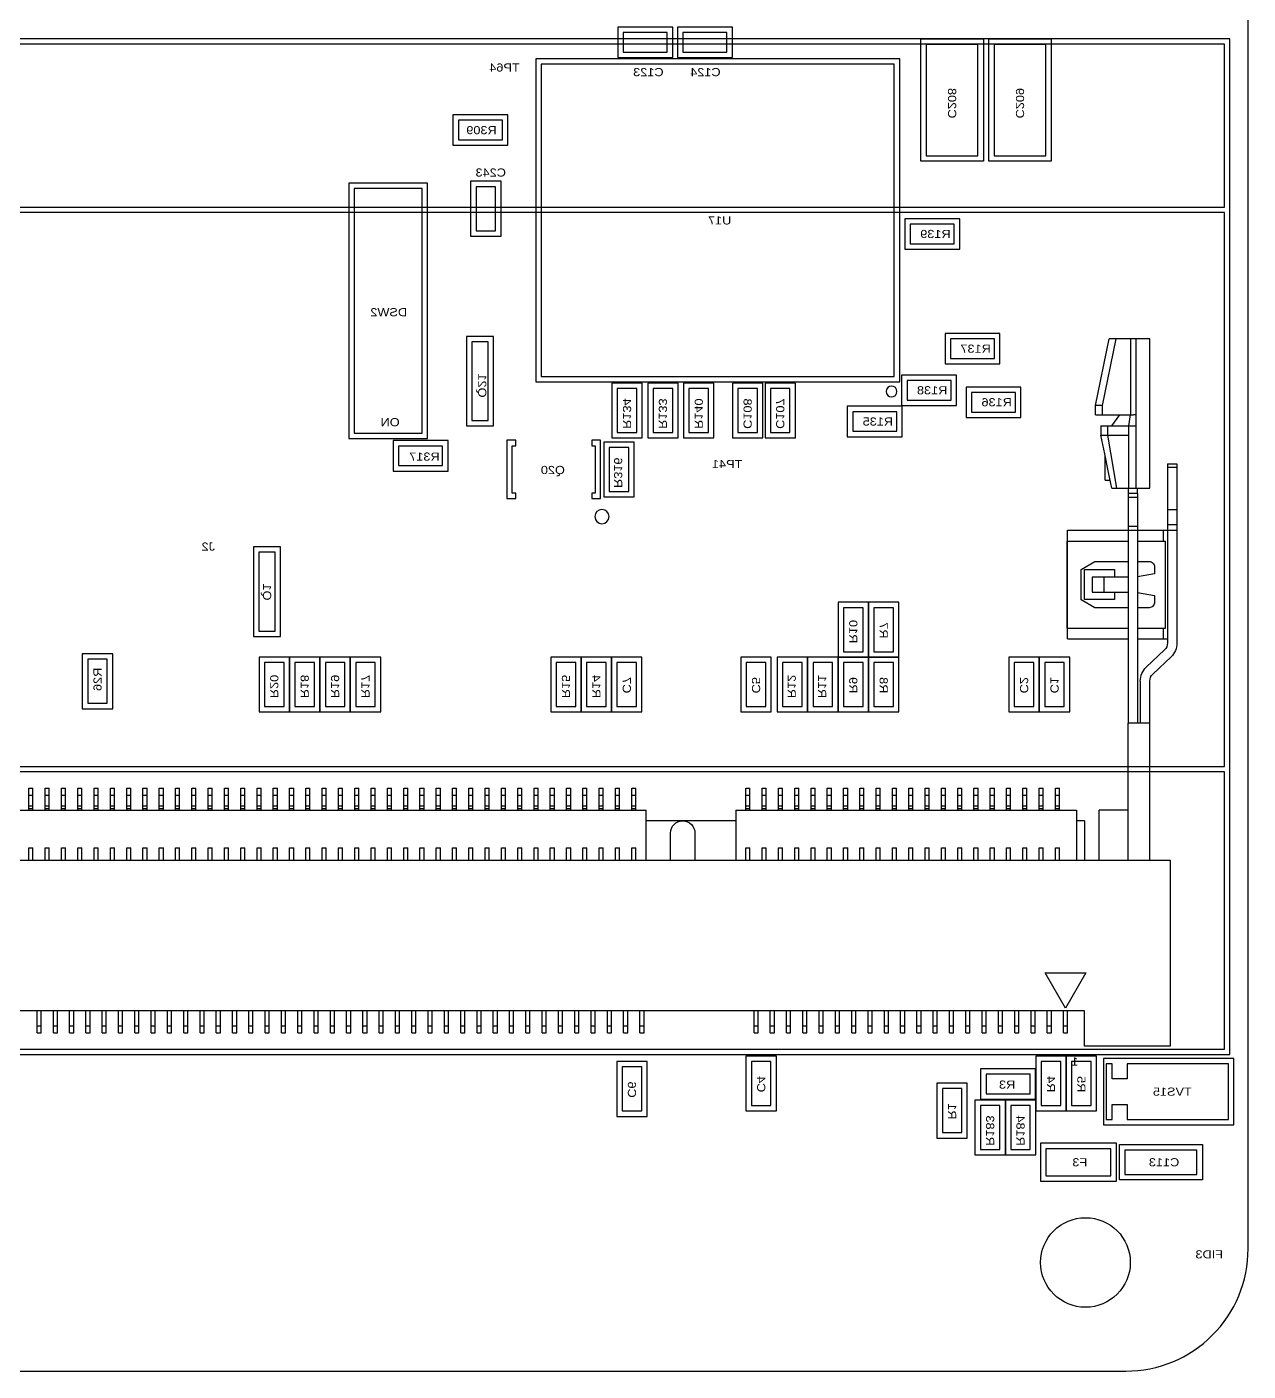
# Model space of a CAD drawing. Extents: x -18.2 to 71.8, y -18 to 72.
# Drawn here: x 26.8 to 71.77, y -17.96 to 31.54 of the extents above; entities that cross this region are included whole.
import ezdxf

# ---------------------------------------------------------------- set-up
doc = ezdxf.new("R2010")
doc.units = 0
for name, color, linetype in [('BOARD', 85, 'CONTINUOUS'), ('COMPONENTI', 12, 'CONTINUOUS'), ('REFERENCE', 142, 'CONTINUOUS')]:
    doc.layers.add(name, color=color, linetype=linetype)

msp = doc.modelspace()

# ---------------------------------------------------------------- linework, layer by layer
at = {"layer": 'BOARD'}
msp.add_lwpolyline([(-13.73, -17.96), (67.27, -17.96, 0.414214), (71.77, -13.46), (71.77, 67.54, 0.414214), (67.27, 72.04), (-13.73, 72.04, 0.414214), (-18.23, 67.54), (-18.23, -13.46, 0.414214)], format="xyb", close=True, dxfattribs=at)
at = {"layer": 'BOARD', "linetype": 'BYBLOCK'}
msp.add_circle((65.78, -13.96), 1.65, dxfattribs=at)
at = {"layer": 'COMPONENTI'}
for points in [[(48.56, 31.53), (48.56, 30.41), (50.58, 30.41), (50.58, 31.53)], [(50.38, 31.33), (48.76, 31.33), (48.76, 30.61), (50.38, 30.61)], [(52.78, 30.41), (52.78, 31.53), (50.76, 31.53), (50.76, 30.41)], [(50.96, 30.61), (52.58, 30.61), (52.58, 31.33), (50.96, 31.33)], [(71.1, -6.3), (71.1, 31.1), (-4.3, 31.1), (-4.3, -6.3)], [(-4.1, 24.9), (70.9, 24.9), (70.9, 30.9), (-4.1, 30.9)], [(59.72, 31.09), (62.02, 31.09), (62.02, 26.59), (59.72, 26.59)], [(61.82, 26.79), (61.82, 30.89), (59.92, 30.89), (59.92, 26.79)], [(62.22, 31.09), (64.52, 31.09), (64.52, 26.59), (62.22, 26.59)], [(64.32, 26.79), (64.32, 30.89), (62.42, 30.89), (62.42, 26.79)], [(45.54, 18.46), (58.94, 18.46), (58.94, 30.36), (45.54, 30.36)], [(45.74, 30.16), (45.74, 18.66), (58.74, 18.66), (58.74, 30.16)], [(42.49, 28.3), (42.49, 27.18), (44.51, 27.18), (44.51, 28.3)], [(44.31, 28.1), (42.69, 28.1), (42.69, 27.38), (44.31, 27.38)], [(41.55, 16.38), (41.55, 25.78), (38.65, 25.78), (38.65, 16.38)], [(44.26, 25.85), (43.14, 25.85), (43.14, 23.83), (44.26, 23.83)], [(38.85, 16.58), (41.35, 16.58), (41.35, 25.58), (38.85, 25.58)], [(44.06, 24.03), (44.06, 25.65), (43.34, 25.65), (43.34, 24.03)], [(-4.1, 4.3), (70.9, 4.3), (70.9, 24.7), (-4.1, 24.7)], [(61.15, 23.35), (61.15, 24.47), (59.13, 24.47), (59.13, 23.35)], [(59.33, 23.55), (60.95, 23.55), (60.95, 24.27), (59.33, 24.27)], [(42.985, 16.84), (43.985, 16.84), (43.985, 20.14), (42.985, 20.14)], [(43.185, 19.94), (43.185, 17.04), (43.785, 17.04), (43.785, 19.94)], [(60.61, 20.2476), (60.61, 19.1276), (62.63, 19.1276), (62.63, 20.2476)], [(62.43, 20.0476), (60.81, 20.0476), (60.81, 19.3276), (62.43, 19.3276)], [(49.46, 18.42), (48.34, 18.42), (48.34, 16.4), (49.46, 16.4)], [(50.78, 18.42), (49.66, 18.42), (49.66, 16.4), (50.78, 16.4)], [(50.98, 16.4), (52.1, 16.4), (52.1, 18.42), (50.98, 18.42)], [(52.78, 16.4), (53.9, 16.4), (53.9, 18.42), (52.78, 18.42)], [(53.98, 16.4), (55.1, 16.4), (55.1, 18.42), (53.98, 18.42)], [(59.01, 18.716), (59.01, 17.596), (61.03, 17.596), (61.03, 18.716)], [(60.83, 18.516), (59.21, 18.516), (59.21, 17.796), (60.83, 17.796)], [(49.26, 16.6), (49.26, 18.22), (48.54, 18.22), (48.54, 16.6)], [(50.58, 16.6), (50.58, 18.22), (49.86, 18.22), (49.86, 16.6)], [(51.18, 18.22), (51.18, 16.6), (51.9, 16.6), (51.9, 18.22)], [(52.98, 18.22), (52.98, 16.6), (53.7, 16.6), (53.7, 18.22)], [(54.18, 18.22), (54.18, 16.6), (54.9, 16.6), (54.9, 18.22)], [(63.405, 17.1546), (63.405, 18.2746), (61.385, 18.2746), (61.385, 17.1546)], [(61.585, 17.3546), (63.205, 17.3546), (63.205, 18.0746), (61.585, 18.0746)], [(59.03, 16.4446), (59.03, 17.5646), (57.01, 17.5646), (57.01, 16.4446)], [(57.21, 16.6446), (58.83, 16.6446), (58.83, 17.3646), (57.21, 17.3646)], [(42.31, 15.18), (42.31, 16.3), (40.29, 16.3), (40.29, 15.18)], [(40.49, 15.38), (42.11, 15.38), (42.11, 16.1), (40.49, 16.1)], [(44.8, 14.165), (44.8, 14.365), (44.675, 14.365), (44.675, 16.115), (44.8, 16.115), (44.8, 16.315), (44.475, 16.315), (44.475, 14.165)], [(47.925, 14.165), (47.925, 16.315), (47.6, 16.315), (47.6, 16.115), (47.725, 16.115), (47.725, 14.365), (47.6, 14.365), (47.6, 14.165)], [(49.16, 16.25), (48.04, 16.25), (48.04, 14.23), (49.16, 14.23)], [(48.96, 14.43), (48.96, 16.05), (48.24, 16.05), (48.24, 14.43)], [(36.145, 12.39), (35.145, 12.39), (35.145, 9.09), (36.145, 9.09)], [(35.945, 9.29), (35.945, 12.19), (35.345, 12.19), (35.345, 9.29)], [(57.79, 10.35), (56.67, 10.35), (56.67, 8.33), (57.79, 8.33)], [(57.59, 8.53), (57.59, 10.15), (56.87, 10.15), (56.87, 8.53)], [(58.91, 10.35), (57.79, 10.35), (57.79, 8.33), (58.91, 8.33)], [(58.71, 8.53), (58.71, 10.15), (57.99, 10.15), (57.99, 8.53)], [(29.96, 8.45), (28.84, 8.45), (28.84, 6.43), (29.96, 6.43)], [(29.76, 6.63), (29.76, 8.25), (29.04, 8.25), (29.04, 6.63)], [(36.47, 8.33), (35.35, 8.33), (35.35, 6.31), (36.47, 6.31)], [(36.27, 6.51), (36.27, 8.13), (35.55, 8.13), (35.55, 6.51)], [(37.59, 8.33), (36.47, 8.33), (36.47, 6.31), (37.59, 6.31)], [(37.39, 6.51), (37.39, 8.13), (36.67, 8.13), (36.67, 6.51)], [(37.59, 6.31), (38.71, 6.31), (38.71, 8.33), (37.59, 8.33)], [(37.79, 8.13), (37.79, 6.51), (38.51, 6.51), (38.51, 8.13)], [(38.71, 6.31), (39.83, 6.31), (39.83, 8.33), (38.71, 8.33)], [(38.91, 8.13), (38.91, 6.51), (39.63, 6.51), (39.63, 8.13)], [(46.09, 6.31), (47.21, 6.31), (47.21, 8.33), (46.09, 8.33)], [(46.29, 8.13), (46.29, 6.51), (47.01, 6.51), (47.01, 8.13)], [(47.21, 6.31), (48.33, 6.31), (48.33, 8.33), (47.21, 8.33)], [(47.41, 8.13), (47.41, 6.51), (48.13, 6.51), (48.13, 8.13)], [(48.33, 6.31), (49.45, 6.31), (49.45, 8.33), (48.33, 8.33)], [(48.53, 8.13), (48.53, 6.51), (49.25, 6.51), (49.25, 8.13)], [(53.09, 6.31), (54.21, 6.31), (54.21, 8.33), (53.09, 8.33)], [(53.29, 8.13), (53.29, 6.51), (54.01, 6.51), (54.01, 8.13)], [(54.43, 6.31), (55.55, 6.31), (55.55, 8.33), (54.43, 8.33)], [(54.63, 8.13), (54.63, 6.51), (55.35, 6.51), (55.35, 8.13)], [(55.55, 6.31), (56.67, 6.31), (56.67, 8.33), (55.55, 8.33)], [(55.75, 8.13), (55.75, 6.51), (56.47, 6.51), (56.47, 8.13)], [(56.67, 6.31), (57.79, 6.31), (57.79, 8.33), (56.67, 8.33)], [(56.87, 8.13), (56.87, 6.51), (57.59, 6.51), (57.59, 8.13)], [(57.79, 6.31), (58.91, 6.31), (58.91, 8.33), (57.79, 8.33)], [(57.99, 8.13), (57.99, 6.51), (58.71, 6.51), (58.71, 8.13)], [(62.96, 6.31), (64.08, 6.31), (64.08, 8.33), (62.96, 8.33)], [(63.16, 8.13), (63.16, 6.51), (63.88, 6.51), (63.88, 8.13)], [(64.08, 6.31), (65.2, 6.31), (65.2, 8.33), (64.08, 8.33)], [(64.28, 8.13), (64.28, 6.51), (65, 6.51), (65, 8.13)], [(-4.1, -6.1), (70.9, -6.1), (70.9, 4.1), (-4.1, 4.1)], [(53.28, -8.38), (54.4, -8.38), (54.4, -6.36), (53.28, -6.36)], [(65.07, -6.36), (63.95, -6.36), (63.95, -8.38), (65.07, -8.38)], [(66.19, -6.36), (65.07, -6.36), (65.07, -8.38), (66.19, -8.38)], [(48.52, -8.58), (49.64, -8.58), (49.64, -6.56), (48.52, -6.56)], [(48.72, -6.76), (48.72, -8.38), (49.44, -8.38), (49.44, -6.76)], [(53.48, -6.56), (53.48, -8.18), (54.2, -8.18), (54.2, -6.56)], [(63.94, -7.95), (63.94, -6.83), (61.92, -6.83), (61.92, -7.95)], [(64.87, -8.18), (64.87, -6.56), (64.15, -6.56), (64.15, -8.18)], [(65.99, -8.18), (65.99, -6.56), (65.27, -6.56), (65.27, -8.18)], [(71.25, -8.89), (71.25, -6.45), (66.44, -6.45), (66.44, -8.89)], [(67.3138, -8.69), (71.05, -8.69), (71.05, -6.65), (67.3138, -6.65), (67.3138, -7.195), (66.76, -7.195), (66.76, -6.65), (66.54, -6.65), (66.54, -8.69), (66.76, -8.69), (66.76, -8.145), (67.3138, -8.145)], [(61.43, -7.36), (60.31, -7.36), (60.31, -9.38), (61.43, -9.38)], [(62.12, -7.75), (63.74, -7.75), (63.74, -7.03), (62.12, -7.03)], [(61.23, -9.18), (61.23, -7.56), (60.51, -7.56), (60.51, -9.18)], [(61.71, -10), (62.83, -10), (62.83, -7.98), (61.71, -7.98)], [(61.91, -8.18), (61.91, -9.8), (62.63, -9.8), (62.63, -8.18)], [(62.83, -10), (63.95, -10), (63.95, -7.98), (62.83, -7.98)], [(63.03, -8.18), (63.03, -9.8), (63.75, -9.8), (63.75, -8.18)], [(66.92, -10.97), (66.92, -9.57), (64.12, -9.57), (64.12, -10.97)], [(64.32, -10.77), (66.72, -10.77), (66.72, -9.77), (64.32, -9.77)], [(67.035, -10.92), (67.035, -9.62), (70.085, -9.62), (70.085, -10.92)], [(69.885, -9.82), (67.235, -9.82), (67.235, -10.72), (69.885, -10.72)]]:
    msp.add_lwpolyline(points, close=True, dxfattribs=at)
for points in [[(66.15, 17.6), (66.655, 20.05)], [(66.4102, 17.6), (66.9144, 20.05)], [(68.15, 20.05), (66.655, 20.05)], [(67.4441, 20.05), (67.4441, 17.25)], [(67.65, 14.55), (67.65, 20.05)], [(68.15, 14.55), (68.15, 20.05)], [(66.15, 17.25), (66.15, 17.6)], [(66.4102, 17.6), (66.15, 17.6)], [(66.4102, 17.25), (66.4102, 17.6)], [(66.15, 17.25), (67.4441, 17.25)], [(66.3493, 16.85), (66.3493, 16.5)], [(66.3493, 16.85), (67.65, 16.85)], [(66.6047, 16.5), (66.6047, 16.85)], [(66.7543, 16.85), (67.05, 17.25)], [(67.3831, 16.85), (67.4441, 17.25)], [(67.3831, 14.55), (67.3831, 16.85)], [(67.6234, 17.25), (67.65, 17.25)], [(66.3493, 16.5), (67.3831, 16.5)], [(66.4908, 15.8196), (66.3493, 16.5)], [(66.9382, 14.55), (66.6047, 16.5)], [(66.6203, 15.188), (66.4908, 15.8196)], [(66.5, 14.85), (66.5, 15.7746)], [(68.8, 15.45), (68.8, 8.85)], [(68.8, 15.45), (69.15, 15.45)], [(69.15, 15.45), (69.15, 8.85)], [(66.5, 14.85), (66.688, 14.85)], [(66.7141, 14.7199), (66.6203, 15.188)], [(69.15, 15.3118), (68.8, 15.3118)], [(66.7476, 14.55), (66.7141, 14.7199)], [(66.7473, 14.55), (66.7141, 14.7199)], [(66.7473, 14.55), (68.15, 14.55)], [(67.35, 14.55), (67.35, 14.35)], [(67.7, 14.35), (67.7, 14.55)], [(67.35, 14.35), (67.35, 5.9)], [(67.7, 14.35), (67.35, 14.35)], [(67.7, 14.2109), (67.35, 14.2109)], [(67.7, 14.35), (67.7, 5.9)], [(69.15, 13.7528), (68.8, 13.7528)], [(65.125, 9), (65.125, 13)], [(65.125, 13), (67.35, 13)], [(67.7, 13.1391), (67.35, 13.1391)], [(67.35, 13), (67.7, 13)], [(67.7, 13), (69.15, 13)], [(68.65, 12.6), (68.65, 13)], [(69.15, 13.2), (68.8, 13.2)], [(65.1, 12.6), (65.1, 9.4)], [(65.1, 12.6), (67.35, 12.6)], [(67.7, 12.6), (68.725, 12.6)], [(68.725, 9.4), (68.725, 12.6)], [(65.625, 11.5613), (66.125, 11.85)], [(65.625, 10.4387), (65.625, 11.5613)], [(65.75, 10.45), (65.75, 11.55)], [(65.75, 11.55), (66.85, 11.55)], [(66.125, 11.85), (67.35, 11.85)], [(66.85, 11.55), (66.85, 11.275)], [(67.7, 11.85), (68.125, 11.85)], [(68.325, 11.4), (67.7, 11.2884)], [(68.325, 11.65), (68.325, 11.4)], [(66.025, 11.275), (66.025, 10.725)], [(67.35, 11.275), (66.025, 11.275)], [(66.475, 10.725), (66.475, 11.275)], [(66.125, 10.15), (65.625, 10.4387)], [(66.85, 10.45), (65.75, 10.45)], [(66.025, 10.725), (67.35, 10.725)], [(66.85, 10.725), (66.85, 10.45)], [(67.7, 10.7116), (68.325, 10.6)], [(68.325, 10.6), (68.325, 10.35)], [(67.35, 10.15), (66.125, 10.15)], [(68.125, 10.15), (67.7, 10.15)], [(65.1, 9.4), (67.35, 9.4)], [(65.125, 9), (67.35, 9)], [(67.7, 9.4), (68.725, 9.4)], [(67.7, 9), (68.8, 9)], [(68.65, 9), (68.65, 9.4)], [(68.6909, 8.5961), (68.0182, 7.9578)], [(68.2591, 7.7039), (68.9318, 8.3422)], [(67.8, 7.45), (67.8, 5.9)], [(68.15, 0.85), (68.15, 7.45)], [(67.35, 0.85), (67.35, 5.9)], [(68.15, 5.9), (67.35, 5.9)], [(26.875, 3.5), (27.025, 3.5)], [(26.875, 2.7), (26.875, 3.5)], [(27.025, 2.7), (27.025, 3.5)], [(27.475, 3.5), (27.625, 3.5)], [(27.475, 2.7), (27.475, 3.5)], [(27.625, 2.7), (27.625, 3.5)], [(28.075, 3.5), (28.225, 3.5)], [(28.075, 2.7), (28.075, 3.5)], [(28.225, 2.7), (28.225, 3.5)], [(28.675, 3.5), (28.825, 3.5)], [(28.675, 2.7), (28.675, 3.5)], [(28.825, 2.7), (28.825, 3.5)], [(29.275, 3.5), (29.425, 3.5)], [(29.275, 2.7), (29.275, 3.5)], [(29.425, 2.7), (29.425, 3.5)], [(29.875, 3.5), (30.025, 3.5)], [(29.875, 2.7), (29.875, 3.5)], [(30.025, 2.7), (30.025, 3.5)], [(30.475, 3.5), (30.625, 3.5)], [(30.475, 2.7), (30.475, 3.5)], [(30.625, 2.7), (30.625, 3.5)], [(31.075, 3.5), (31.225, 3.5)], [(31.075, 2.7), (31.075, 3.5)], [(31.225, 2.7), (31.225, 3.5)], [(31.675, 3.5), (31.825, 3.5)], [(31.675, 2.7), (31.675, 3.5)], [(31.825, 2.7), (31.825, 3.5)], [(32.275, 3.5), (32.425, 3.5)], [(32.275, 2.7), (32.275, 3.5)], [(32.425, 2.7), (32.425, 3.5)], [(32.875, 3.5), (33.025, 3.5)], [(32.875, 2.7), (32.875, 3.5)], [(33.025, 2.7), (33.025, 3.5)], [(33.475, 3.5), (33.625, 3.5)], [(33.475, 2.7), (33.475, 3.5)], [(33.625, 2.7), (33.625, 3.5)], [(34.075, 3.5), (34.225, 3.5)], [(34.075, 2.7), (34.075, 3.5)], [(34.225, 2.7), (34.225, 3.5)], [(34.675, 3.5), (34.825, 3.5)], [(34.675, 2.7), (34.675, 3.5)], [(34.825, 2.7), (34.825, 3.5)], [(35.275, 3.5), (35.425, 3.5)], [(35.275, 2.7), (35.275, 3.5)], [(35.425, 2.7), (35.425, 3.5)], [(35.875, 3.5), (36.025, 3.5)], [(35.875, 2.7), (35.875, 3.5)], [(36.025, 2.7), (36.025, 3.5)], [(36.475, 3.5), (36.625, 3.5)], [(36.475, 2.7), (36.475, 3.5)], [(36.625, 2.7), (36.625, 3.5)], [(37.075, 3.5), (37.225, 3.5)], [(37.075, 2.7), (37.075, 3.5)], [(37.225, 2.7), (37.225, 3.5)], [(37.675, 3.5), (37.825, 3.5)], [(37.675, 2.7), (37.675, 3.5)], [(37.825, 2.7), (37.825, 3.5)], [(38.275, 3.5), (38.425, 3.5)], [(38.275, 2.7), (38.275, 3.5)], [(38.425, 2.7), (38.425, 3.5)], [(38.875, 2.7), (38.875, 3.5)], [(38.875, 3.5), (39.025, 3.5)], [(39.025, 2.7), (39.025, 3.5)], [(39.475, 2.7), (39.475, 3.5)], [(39.475, 3.5), (39.625, 3.5)], [(39.625, 2.7), (39.625, 3.5)], [(40.075, 2.7), (40.075, 3.5)], [(40.075, 3.5), (40.225, 3.5)], [(40.225, 2.7), (40.225, 3.5)], [(40.675, 2.7), (40.675, 3.5)], [(40.675, 3.5), (40.825, 3.5)], [(40.825, 2.7), (40.825, 3.5)], [(41.275, 2.7), (41.275, 3.5)], [(41.275, 3.5), (41.425, 3.5)], [(41.425, 2.7), (41.425, 3.5)], [(41.875, 2.7), (41.875, 3.5)], [(41.875, 3.5), (42.025, 3.5)], [(42.025, 2.7), (42.025, 3.5)], [(42.475, 2.7), (42.475, 3.5)], [(42.475, 3.5), (42.625, 3.5)], [(42.625, 2.7), (42.625, 3.5)], [(43.075, 2.7), (43.075, 3.5)], [(43.075, 3.5), (43.225, 3.5)], [(43.225, 2.7), (43.225, 3.5)], [(43.675, 2.7), (43.675, 3.5)], [(43.675, 3.5), (43.825, 3.5)], [(43.825, 2.7), (43.825, 3.5)], [(44.275, 2.7), (44.275, 3.5)], [(44.275, 3.5), (44.425, 3.5)], [(44.425, 2.7), (44.425, 3.5)], [(44.875, 2.7), (44.875, 3.5)], [(44.875, 3.5), (45.025, 3.5)], [(45.025, 2.7), (45.025, 3.5)], [(45.475, 2.7), (45.475, 3.5)], [(45.475, 3.5), (45.625, 3.5)], [(45.625, 2.7), (45.625, 3.5)], [(46.075, 2.7), (46.075, 3.5)], [(46.075, 3.5), (46.225, 3.5)], [(46.225, 2.7), (46.225, 3.5)], [(46.675, 2.7), (46.675, 3.5)], [(46.675, 3.5), (46.825, 3.5)], [(46.825, 2.7), (46.825, 3.5)], [(47.275, 2.7), (47.275, 3.5)], [(47.275, 3.5), (47.425, 3.5)], [(47.425, 2.7), (47.425, 3.5)], [(47.875, 2.7), (47.875, 3.5)], [(47.875, 3.5), (48.025, 3.5)], [(48.025, 2.7), (48.025, 3.5)], [(48.475, 2.7), (48.475, 3.5)], [(48.475, 3.5), (48.625, 3.5)], [(48.625, 2.7), (48.625, 3.5)], [(49.075, 2.7), (49.075, 3.5)], [(49.075, 3.5), (49.225, 3.5)], [(49.225, 2.7), (49.225, 3.5)], [(53.275, 2.7), (53.275, 3.5)], [(53.275, 3.5), (53.425, 3.5)], [(53.425, 2.7), (53.425, 3.5)], [(53.875, 2.7), (53.875, 3.5)], [(53.875, 3.5), (54.025, 3.5)], [(54.025, 2.7), (54.025, 3.5)], [(54.475, 2.7), (54.475, 3.5)], [(54.475, 3.5), (54.625, 3.5)], [(54.625, 2.7), (54.625, 3.5)], [(55.075, 2.7), (55.075, 3.5)], [(55.075, 3.5), (55.225, 3.5)], [(55.225, 2.7), (55.225, 3.5)], [(55.675, 2.7), (55.675, 3.5)], [(55.675, 3.5), (55.825, 3.5)], [(55.825, 2.7), (55.825, 3.5)], [(56.275, 2.7), (56.275, 3.5)], [(56.275, 3.5), (56.425, 3.5)], [(56.425, 2.7), (56.425, 3.5)], [(56.875, 2.7), (56.875, 3.5)], [(56.875, 3.5), (57.025, 3.5)], [(57.025, 2.7), (57.025, 3.5)], [(57.475, 2.7), (57.475, 3.5)], [(57.475, 3.5), (57.625, 3.5)], [(57.625, 2.7), (57.625, 3.5)], [(58.075, 2.7), (58.075, 3.5)], [(58.075, 3.5), (58.225, 3.5)], [(58.225, 2.7), (58.225, 3.5)], [(58.675, 2.7), (58.675, 3.5)], [(58.675, 3.5), (58.825, 3.5)], [(58.825, 2.7), (58.825, 3.5)], [(59.275, 2.7), (59.275, 3.5)], [(59.275, 3.5), (59.425, 3.5)], [(59.425, 2.7), (59.425, 3.5)], [(59.875, 2.7), (59.875, 3.5)], [(59.875, 3.5), (60.025, 3.5)], [(60.025, 2.7), (60.025, 3.5)], [(60.475, 2.7), (60.475, 3.5)], [(60.475, 3.5), (60.625, 3.5)], [(60.625, 2.7), (60.625, 3.5)], [(61.075, 2.7), (61.075, 3.5)], [(61.075, 3.5), (61.225, 3.5)], [(61.225, 2.7), (61.225, 3.5)], [(61.675, 2.7), (61.675, 3.5)], [(61.675, 3.5), (61.825, 3.5)], [(61.825, 2.7), (61.825, 3.5)], [(62.275, 2.7), (62.275, 3.5)], [(62.275, 3.5), (62.425, 3.5)], [(62.425, 2.7), (62.425, 3.5)], [(62.875, 2.7), (62.875, 3.5)], [(62.875, 3.5), (63.025, 3.5)], [(63.025, 2.7), (63.025, 3.5)], [(63.475, 2.7), (63.475, 3.5)], [(63.475, 3.5), (63.625, 3.5)], [(63.625, 2.7), (63.625, 3.5)], [(64.075, 2.7), (64.075, 3.5)], [(64.075, 3.5), (64.225, 3.5)], [(64.225, 2.7), (64.225, 3.5)], [(64.675, 2.7), (64.675, 3.5)], [(64.675, 3.5), (64.825, 3.5)], [(64.825, 2.7), (64.825, 3.5)], [(26.875, 3.25), (27.025, 3.25)], [(27.475, 3.25), (27.625, 3.25)], [(28.075, 3.25), (28.225, 3.25)], [(28.675, 3.25), (28.825, 3.25)], [(29.275, 3.25), (29.425, 3.25)], [(29.875, 3.25), (30.025, 3.25)], [(30.475, 3.25), (30.625, 3.25)], [(31.075, 3.25), (31.225, 3.25)], [(31.675, 3.25), (31.825, 3.25)], [(32.275, 3.25), (32.425, 3.25)], [(32.875, 3.25), (33.025, 3.25)], [(33.475, 3.25), (33.625, 3.25)], [(34.075, 3.25), (34.225, 3.25)], [(34.675, 3.25), (34.825, 3.25)], [(35.275, 3.25), (35.425, 3.25)], [(35.875, 3.25), (36.025, 3.25)], [(36.475, 3.25), (36.625, 3.25)], [(37.075, 3.25), (37.225, 3.25)], [(37.675, 3.25), (37.825, 3.25)], [(38.275, 3.25), (38.425, 3.25)], [(38.875, 3.25), (39.025, 3.25)], [(39.475, 3.25), (39.625, 3.25)], [(40.075, 3.25), (40.225, 3.25)], [(40.675, 3.25), (40.825, 3.25)], [(41.275, 3.25), (41.425, 3.25)], [(41.875, 3.25), (42.025, 3.25)], [(42.475, 3.25), (42.625, 3.25)], [(43.075, 3.25), (43.225, 3.25)], [(43.675, 3.25), (43.825, 3.25)], [(44.275, 3.25), (44.425, 3.25)], [(44.875, 3.25), (45.025, 3.25)], [(45.475, 3.25), (45.625, 3.25)], [(46.075, 3.25), (46.225, 3.25)], [(46.675, 3.25), (46.825, 3.25)], [(47.275, 3.25), (47.425, 3.25)], [(47.875, 3.25), (48.025, 3.25)], [(48.475, 3.25), (48.625, 3.25)], [(49.075, 3.25), (49.225, 3.25)], [(53.275, 3.25), (53.425, 3.25)], [(53.875, 3.25), (54.025, 3.25)], [(54.475, 3.25), (54.625, 3.25)], [(55.075, 3.25), (55.225, 3.25)], [(55.675, 3.25), (55.825, 3.25)], [(56.275, 3.25), (56.425, 3.25)], [(56.875, 3.25), (57.025, 3.25)], [(57.475, 3.25), (57.625, 3.25)], [(58.075, 3.25), (58.225, 3.25)], [(58.675, 3.25), (58.825, 3.25)], [(59.275, 3.25), (59.425, 3.25)], [(59.875, 3.25), (60.025, 3.25)], [(60.475, 3.25), (60.625, 3.25)], [(61.075, 3.25), (61.225, 3.25)], [(61.675, 3.25), (61.825, 3.25)], [(62.275, 3.25), (62.425, 3.25)], [(62.875, 3.25), (63.025, 3.25)], [(63.475, 3.25), (63.625, 3.25)], [(64.075, 3.25), (64.225, 3.25)], [(64.675, 3.25), (64.825, 3.25)], [(1.05, 2.7), (49.6, 2.7)], [(26.875, 2.85), (27.025, 2.85)], [(26.875, 2.75), (27.025, 2.75)], [(27.475, 2.85), (27.625, 2.85)], [(27.475, 2.75), (27.625, 2.75)], [(28.075, 2.85), (28.225, 2.85)], [(28.075, 2.75), (28.225, 2.75)], [(28.675, 2.85), (28.825, 2.85)], [(28.675, 2.75), (28.825, 2.75)], [(29.275, 2.85), (29.425, 2.85)], [(29.275, 2.75), (29.425, 2.75)], [(29.875, 2.85), (30.025, 2.85)], [(29.875, 2.75), (30.025, 2.75)], [(30.475, 2.85), (30.625, 2.85)], [(30.475, 2.75), (30.625, 2.75)], [(31.075, 2.85), (31.225, 2.85)], [(31.075, 2.75), (31.225, 2.75)], [(31.675, 2.85), (31.825, 2.85)], [(31.675, 2.75), (31.825, 2.75)], [(32.275, 2.85), (32.425, 2.85)], [(32.275, 2.75), (32.425, 2.75)], [(32.875, 2.85), (33.025, 2.85)], [(32.875, 2.75), (33.025, 2.75)], [(33.475, 2.85), (33.625, 2.85)], [(33.475, 2.75), (33.625, 2.75)], [(34.075, 2.85), (34.225, 2.85)], [(34.075, 2.75), (34.225, 2.75)], [(34.675, 2.85), (34.825, 2.85)], [(34.675, 2.75), (34.825, 2.75)], [(35.275, 2.85), (35.425, 2.85)], [(35.275, 2.75), (35.425, 2.75)], [(35.875, 2.85), (36.025, 2.85)], [(35.875, 2.75), (36.025, 2.75)], [(36.475, 2.85), (36.625, 2.85)], [(36.475, 2.75), (36.625, 2.75)], [(37.075, 2.85), (37.225, 2.85)], [(37.075, 2.75), (37.225, 2.75)], [(37.675, 2.85), (37.825, 2.85)], [(37.675, 2.75), (37.825, 2.75)], [(38.275, 2.85), (38.425, 2.85)], [(38.275, 2.75), (38.425, 2.75)], [(38.875, 2.85), (39.025, 2.85)], [(38.875, 2.75), (39.025, 2.75)], [(39.475, 2.85), (39.625, 2.85)], [(39.475, 2.75), (39.625, 2.75)], [(40.075, 2.85), (40.225, 2.85)], [(40.075, 2.75), (40.225, 2.75)], [(40.675, 2.85), (40.825, 2.85)], [(40.675, 2.75), (40.825, 2.75)], [(41.275, 2.85), (41.425, 2.85)], [(41.275, 2.75), (41.425, 2.75)], [(41.875, 2.85), (42.025, 2.85)], [(41.875, 2.75), (42.025, 2.75)], [(42.475, 2.85), (42.625, 2.85)], [(42.475, 2.75), (42.625, 2.75)], [(43.075, 2.85), (43.225, 2.85)], [(43.075, 2.75), (43.225, 2.75)], [(43.675, 2.85), (43.825, 2.85)], [(43.675, 2.75), (43.825, 2.75)], [(44.275, 2.85), (44.425, 2.85)], [(44.275, 2.75), (44.425, 2.75)], [(44.875, 2.85), (45.025, 2.85)], [(44.875, 2.75), (45.025, 2.75)], [(45.475, 2.85), (45.625, 2.85)], [(45.475, 2.75), (45.625, 2.75)], [(46.075, 2.85), (46.225, 2.85)], [(46.075, 2.75), (46.225, 2.75)], [(46.675, 2.85), (46.825, 2.85)], [(46.675, 2.75), (46.825, 2.75)], [(47.275, 2.85), (47.425, 2.85)], [(47.275, 2.75), (47.425, 2.75)], [(47.875, 2.85), (48.025, 2.85)], [(47.875, 2.75), (48.025, 2.75)], [(48.475, 2.85), (48.625, 2.85)], [(48.475, 2.75), (48.625, 2.75)], [(49.075, 2.85), (49.225, 2.85)], [(49.075, 2.75), (49.225, 2.75)], [(49.6, 0.85), (49.6, 2.7)], [(52.9, 2.7), (52.9, 0.85)], [(52.9, 2.7), (65.45, 2.7)], [(53.275, 2.85), (53.425, 2.85)], [(53.275, 2.75), (53.425, 2.75)], [(53.875, 2.85), (54.025, 2.85)], [(53.875, 2.75), (54.025, 2.75)], [(54.475, 2.85), (54.625, 2.85)], [(54.475, 2.75), (54.625, 2.75)], [(55.075, 2.85), (55.225, 2.85)], [(55.075, 2.75), (55.225, 2.75)], [(55.675, 2.85), (55.825, 2.85)], [(55.675, 2.75), (55.825, 2.75)], [(56.275, 2.85), (56.425, 2.85)], [(56.275, 2.75), (56.425, 2.75)], [(56.875, 2.85), (57.025, 2.85)], [(56.875, 2.75), (57.025, 2.75)], [(57.475, 2.85), (57.625, 2.85)], [(57.475, 2.75), (57.625, 2.75)], [(58.075, 2.85), (58.225, 2.85)], [(58.075, 2.75), (58.225, 2.75)], [(58.675, 2.85), (58.825, 2.85)], [(58.675, 2.75), (58.825, 2.75)], [(59.275, 2.85), (59.425, 2.85)], [(59.275, 2.75), (59.425, 2.75)], [(59.875, 2.85), (60.025, 2.85)], [(59.875, 2.75), (60.025, 2.75)], [(60.475, 2.85), (60.625, 2.85)], [(60.475, 2.75), (60.625, 2.75)], [(61.075, 2.85), (61.225, 2.85)], [(61.075, 2.75), (61.225, 2.75)], [(61.675, 2.85), (61.825, 2.85)], [(61.675, 2.75), (61.825, 2.75)], [(62.275, 2.85), (62.425, 2.85)], [(62.275, 2.75), (62.425, 2.75)], [(62.875, 2.85), (63.025, 2.85)], [(62.875, 2.75), (63.025, 2.75)], [(63.475, 2.85), (63.625, 2.85)], [(63.475, 2.75), (63.625, 2.75)], [(64.075, 2.85), (64.225, 2.85)], [(64.075, 2.75), (64.225, 2.75)], [(64.675, 2.85), (64.825, 2.85)], [(64.675, 2.75), (64.825, 2.75)], [(65.45, 2.7), (65.45, 0.85)], [(66.28, 0.85), (66.28, 2.7)], [(67.35, 2.7), (66.28, 2.7)], [(52.9, 2.3), (49.6, 2.3)], [(65.75, 2.3), (65.45, 2.3)], [(65.75, 2.3), (65.75, 0.85)], [(50.5, 0.85), (50.5, 1.85)], [(51.4, 1.85), (51.4, 0.85)], [(26.875, 1.3086), (27.025, 1.3086)], [(26.875, 0.85), (26.875, 1.3086)], [(27.025, 0.85), (27.025, 1.3086)], [(27.475, 1.3086), (27.625, 1.3086)], [(27.475, 0.85), (27.475, 1.3086)], [(27.625, 0.85), (27.625, 1.3086)], [(28.075, 1.3086), (28.225, 1.3086)], [(28.075, 0.85), (28.075, 1.3086)], [(28.225, 0.85), (28.225, 1.3086)], [(28.675, 1.3086), (28.825, 1.3086)], [(28.675, 0.85), (28.675, 1.3086)], [(28.825, 0.85), (28.825, 1.3086)], [(29.275, 1.3086), (29.425, 1.3086)], [(29.275, 0.85), (29.275, 1.3086)], [(29.425, 0.85), (29.425, 1.3086)], [(29.875, 1.3086), (30.025, 1.3086)], [(29.875, 0.85), (29.875, 1.3086)], [(30.025, 0.85), (30.025, 1.3086)], [(30.475, 1.3086), (30.625, 1.3086)], [(30.475, 0.85), (30.475, 1.3086)], [(30.625, 0.85), (30.625, 1.3086)], [(31.075, 1.3086), (31.225, 1.3086)], [(31.075, 0.85), (31.075, 1.3086)], [(31.225, 0.85), (31.225, 1.3086)], [(31.675, 1.3086), (31.825, 1.3086)], [(31.675, 0.85), (31.675, 1.3086)], [(31.825, 0.85), (31.825, 1.3086)], [(32.275, 1.3086), (32.425, 1.3086)], [(32.275, 0.85), (32.275, 1.3086)], [(32.425, 0.85), (32.425, 1.3086)], [(32.875, 1.3086), (33.025, 1.3086)], [(32.875, 0.85), (32.875, 1.3086)], [(33.025, 0.85), (33.025, 1.3086)], [(33.475, 1.3086), (33.625, 1.3086)], [(33.475, 0.85), (33.475, 1.3086)], [(33.625, 0.85), (33.625, 1.3086)], [(34.075, 1.3086), (34.225, 1.3086)], [(34.075, 0.85), (34.075, 1.3086)], [(34.225, 0.85), (34.225, 1.3086)], [(34.675, 1.3086), (34.825, 1.3086)], [(34.675, 0.85), (34.675, 1.3086)], [(34.825, 0.85), (34.825, 1.3086)], [(35.275, 1.3086), (35.425, 1.3086)], [(35.275, 0.85), (35.275, 1.3086)], [(35.425, 0.85), (35.425, 1.3086)], [(35.875, 1.3086), (36.025, 1.3086)], [(35.875, 0.85), (35.875, 1.3086)], [(36.025, 0.85), (36.025, 1.3086)], [(36.475, 1.3086), (36.625, 1.3086)], [(36.475, 0.85), (36.475, 1.3086)], [(36.625, 0.85), (36.625, 1.3086)], [(37.075, 1.3086), (37.225, 1.3086)], [(37.075, 0.85), (37.075, 1.3086)], [(37.225, 0.85), (37.225, 1.3086)], [(37.675, 1.3086), (37.825, 1.3086)], [(37.675, 0.85), (37.675, 1.3086)], [(37.825, 0.85), (37.825, 1.3086)], [(38.275, 1.3086), (38.425, 1.3086)], [(38.275, 0.85), (38.275, 1.3086)], [(38.425, 0.85), (38.425, 1.3086)], [(38.875, 1.3086), (39.025, 1.3086)], [(38.875, 0.85), (38.875, 1.3086)], [(39.025, 0.85), (39.025, 1.3086)], [(39.475, 1.3086), (39.625, 1.3086)], [(39.475, 0.85), (39.475, 1.3086)], [(39.625, 0.85), (39.625, 1.3086)], [(40.075, 1.3086), (40.225, 1.3086)], [(40.075, 0.85), (40.075, 1.3086)], [(40.225, 0.85), (40.225, 1.3086)], [(40.675, 1.3086), (40.825, 1.3086)], [(40.675, 0.85), (40.675, 1.3086)], [(40.825, 0.85), (40.825, 1.3086)], [(41.275, 1.3086), (41.425, 1.3086)], [(41.275, 0.85), (41.275, 1.3086)], [(41.425, 0.85), (41.425, 1.3086)], [(41.875, 0.85), (41.875, 1.3086)], [(41.875, 1.3086), (42.025, 1.3086)], [(42.025, 0.85), (42.025, 1.3086)], [(42.475, 0.85), (42.475, 1.3086)], [(42.475, 1.3086), (42.625, 1.3086)], [(42.625, 0.85), (42.625, 1.3086)], [(43.075, 0.85), (43.075, 1.3086)], [(43.075, 1.3086), (43.225, 1.3086)], [(43.225, 0.85), (43.225, 1.3086)], [(43.675, 0.85), (43.675, 1.3086)], [(43.675, 1.3086), (43.825, 1.3086)], [(43.825, 0.85), (43.825, 1.3086)], [(44.275, 0.85), (44.275, 1.3086)], [(44.275, 1.3086), (44.425, 1.3086)], [(44.425, 0.85), (44.425, 1.3086)], [(44.875, 0.85), (44.875, 1.3086)], [(44.875, 1.3086), (45.025, 1.3086)], [(45.025, 0.85), (45.025, 1.3086)], [(45.475, 0.85), (45.475, 1.3086)], [(45.475, 1.3086), (45.625, 1.3086)], [(45.625, 0.85), (45.625, 1.3086)], [(46.075, 0.85), (46.075, 1.3086)], [(46.075, 1.3086), (46.225, 1.3086)], [(46.225, 0.85), (46.225, 1.3086)], [(46.675, 0.85), (46.675, 1.3086)], [(46.675, 1.3086), (46.825, 1.3086)], [(46.825, 0.85), (46.825, 1.3086)], [(47.275, 0.85), (47.275, 1.3086)], [(47.275, 1.3086), (47.425, 1.3086)], [(47.425, 0.85), (47.425, 1.3086)], [(47.875, 0.85), (47.875, 1.3086)], [(47.875, 1.3086), (48.025, 1.3086)], [(48.025, 0.85), (48.025, 1.3086)], [(48.475, 0.85), (48.475, 1.3086)], [(48.475, 1.3086), (48.625, 1.3086)], [(48.625, 0.85), (48.625, 1.3086)], [(49.075, 0.85), (49.075, 1.3086)], [(49.075, 1.3086), (49.225, 1.3086)], [(49.225, 0.85), (49.225, 1.3086)], [(53.275, 0.85), (53.275, 1.3086)], [(53.275, 1.3086), (53.425, 1.3086)], [(53.425, 0.85), (53.425, 1.3086)], [(53.875, 0.85), (53.875, 1.3086)], [(53.875, 1.3086), (54.025, 1.3086)], [(54.025, 0.85), (54.025, 1.3086)], [(54.475, 0.85), (54.475, 1.3086)], [(54.475, 1.3086), (54.625, 1.3086)], [(54.625, 0.85), (54.625, 1.3086)], [(55.075, 0.85), (55.075, 1.3086)], [(55.075, 1.3086), (55.225, 1.3086)], [(55.225, 0.85), (55.225, 1.3086)], [(55.675, 0.85), (55.675, 1.3086)], [(55.675, 1.3086), (55.825, 1.3086)], [(55.825, 0.85), (55.825, 1.3086)], [(56.275, 0.85), (56.275, 1.3086)], [(56.275, 1.3086), (56.425, 1.3086)], [(56.425, 0.85), (56.425, 1.3086)], [(56.875, 0.85), (56.875, 1.3086)], [(56.875, 1.3086), (57.025, 1.3086)], [(57.025, 0.85), (57.025, 1.3086)], [(57.475, 0.85), (57.475, 1.3086)], [(57.475, 1.3086), (57.625, 1.3086)], [(57.625, 0.85), (57.625, 1.3086)], [(58.075, 0.85), (58.075, 1.3086)], [(58.075, 1.3086), (58.225, 1.3086)], [(58.225, 0.85), (58.225, 1.3086)], [(58.675, 0.85), (58.675, 1.3086)], [(58.675, 1.3086), (58.825, 1.3086)], [(58.825, 0.85), (58.825, 1.3086)], [(59.275, 0.85), (59.275, 1.3086)], [(59.275, 1.3086), (59.425, 1.3086)], [(59.425, 0.85), (59.425, 1.3086)], [(59.875, 0.85), (59.875, 1.3086)], [(59.875, 1.3086), (60.025, 1.3086)], [(60.025, 0.85), (60.025, 1.3086)], [(60.475, 0.85), (60.475, 1.3086)], [(60.475, 1.3086), (60.625, 1.3086)], [(60.625, 0.85), (60.625, 1.3086)], [(61.075, 0.85), (61.075, 1.3086)], [(61.075, 1.3086), (61.225, 1.3086)], [(61.225, 0.85), (61.225, 1.3086)], [(61.675, 0.85), (61.675, 1.3086)], [(61.675, 1.3086), (61.825, 1.3086)], [(61.825, 0.85), (61.825, 1.3086)], [(62.275, 0.85), (62.275, 1.3086)], [(62.275, 1.3086), (62.425, 1.3086)], [(62.425, 0.85), (62.425, 1.3086)], [(62.875, 0.85), (62.875, 1.3086)], [(62.875, 1.3086), (63.025, 1.3086)], [(63.025, 0.85), (63.025, 1.3086)], [(63.475, 0.85), (63.475, 1.3086)], [(63.475, 1.3086), (63.625, 1.3086)], [(63.625, 0.85), (63.625, 1.3086)], [(64.075, 0.85), (64.075, 1.3086)], [(64.075, 1.3086), (64.225, 1.3086)], [(64.225, 0.85), (64.225, 1.3086)], [(64.675, 0.85), (64.675, 1.3086)], [(64.675, 1.3086), (64.825, 1.3086)], [(64.825, 0.85), (64.825, 1.3086)], [(-2.1, 0.85), (68.9, 0.85)], [(68.9, 0.85), (68.9, -6)], [(65.05, -4.6), (64.3, -3.3)], [(64.3, -3.3), (65.8, -3.3)], [(65.8, -3.3), (65.05, -4.6)], [(65.75, -4.7), (1.05, -4.7)], [(27.175, -5.5), (27.175, -4.7)], [(27.325, -5.5), (27.325, -4.7)], [(27.775, -5.5), (27.775, -4.7)], [(27.925, -5.5), (27.925, -4.7)], [(28.375, -5.5), (28.375, -4.7)], [(28.525, -5.5), (28.525, -4.7)], [(28.975, -5.5), (28.975, -4.7)], [(29.125, -5.5), (29.125, -4.7)], [(29.575, -5.5), (29.575, -4.7)], [(29.725, -5.5), (29.725, -4.7)], [(30.175, -5.5), (30.175, -4.7)], [(30.325, -5.5), (30.325, -4.7)], [(30.775, -5.5), (30.775, -4.7)], [(30.925, -5.5), (30.925, -4.7)], [(31.375, -5.5), (31.375, -4.7)], [(31.525, -5.5), (31.525, -4.7)], [(31.975, -5.5), (31.975, -4.7)], [(32.125, -5.5), (32.125, -4.7)], [(32.575, -5.5), (32.575, -4.7)], [(32.725, -5.5), (32.725, -4.7)], [(33.175, -5.5), (33.175, -4.7)], [(33.325, -5.5), (33.325, -4.7)], [(33.775, -5.5), (33.775, -4.7)], [(33.925, -5.5), (33.925, -4.7)], [(34.375, -5.5), (34.375, -4.7)], [(34.525, -5.5), (34.525, -4.7)], [(34.975, -5.5), (34.975, -4.7)], [(35.125, -5.5), (35.125, -4.7)], [(35.575, -5.5), (35.575, -4.7)], [(35.725, -5.5), (35.725, -4.7)], [(36.175, -5.5), (36.175, -4.7)], [(36.325, -5.5), (36.325, -4.7)], [(36.775, -5.5), (36.775, -4.7)], [(36.925, -5.5), (36.925, -4.7)], [(37.375, -5.5), (37.375, -4.7)], [(37.525, -5.5), (37.525, -4.7)], [(37.975, -5.5), (37.975, -4.7)], [(38.125, -5.5), (38.125, -4.7)], [(38.575, -5.5), (38.575, -4.7)], [(38.725, -5.5), (38.725, -4.7)], [(39.175, -5.5), (39.175, -4.7)], [(39.325, -5.5), (39.325, -4.7)], [(39.775, -5.5), (39.775, -4.7)], [(39.925, -5.5), (39.925, -4.7)], [(40.375, -5.5), (40.375, -4.7)], [(40.525, -5.5), (40.525, -4.7)], [(40.975, -5.5), (40.975, -4.7)], [(41.125, -5.5), (41.125, -4.7)], [(41.575, -5.5), (41.575, -4.7)], [(41.725, -5.5), (41.725, -4.7)], [(42.175, -5.5), (42.175, -4.7)], [(42.325, -5.5), (42.325, -4.7)], [(42.775, -5.5), (42.775, -4.7)], [(42.925, -5.5), (42.925, -4.7)], [(43.375, -5.5), (43.375, -4.7)], [(43.525, -5.5), (43.525, -4.7)], [(43.975, -5.5), (43.975, -4.7)], [(44.125, -5.5), (44.125, -4.7)], [(44.575, -5.5), (44.575, -4.7)], [(44.725, -5.5), (44.725, -4.7)], [(45.175, -5.5), (45.175, -4.7)], [(45.325, -5.5), (45.325, -4.7)], [(45.775, -5.5), (45.775, -4.7)], [(45.925, -5.5), (45.925, -4.7)], [(46.375, -5.5), (46.375, -4.7)], [(46.525, -5.5), (46.525, -4.7)], [(46.975, -5.5), (46.975, -4.7)], [(47.125, -5.5), (47.125, -4.7)], [(47.575, -5.5), (47.575, -4.7)], [(47.725, -5.5), (47.725, -4.7)], [(48.175, -5.5), (48.175, -4.7)], [(48.325, -5.5), (48.325, -4.7)], [(48.775, -5.5), (48.775, -4.7)], [(48.925, -5.5), (48.925, -4.7)], [(49.375, -5.5), (49.375, -4.7)], [(49.525, -5.5), (49.525, -4.7)], [(53.575, -5.5), (53.575, -4.7)], [(53.725, -5.5), (53.725, -4.7)], [(54.175, -5.5), (54.175, -4.7)], [(54.325, -5.5), (54.325, -4.7)], [(54.775, -5.5), (54.775, -4.7)], [(54.925, -5.5), (54.925, -4.7)], [(55.375, -5.5), (55.375, -4.7)], [(55.525, -5.5), (55.525, -4.7)], [(55.975, -5.5), (55.975, -4.7)], [(56.125, -5.5), (56.125, -4.7)], [(56.575, -5.5), (56.575, -4.7)], [(56.725, -5.5), (56.725, -4.7)], [(57.175, -5.5), (57.175, -4.7)], [(57.325, -5.5), (57.325, -4.7)], [(57.775, -5.5), (57.775, -4.7)], [(57.925, -5.5), (57.925, -4.7)], [(58.375, -5.5), (58.375, -4.7)], [(58.525, -5.5), (58.525, -4.7)], [(58.975, -5.5), (58.975, -4.7)], [(59.125, -5.5), (59.125, -4.7)], [(59.575, -5.5), (59.575, -4.7)], [(59.725, -5.5), (59.725, -4.7)], [(60.175, -5.5), (60.175, -4.7)], [(60.325, -5.5), (60.325, -4.7)], [(60.775, -5.5), (60.775, -4.7)], [(60.925, -5.5), (60.925, -4.7)], [(61.375, -5.5), (61.375, -4.7)], [(61.525, -5.5), (61.525, -4.7)], [(61.975, -5.5), (61.975, -4.7)], [(62.125, -5.5), (62.125, -4.7)], [(62.575, -5.5), (62.575, -4.7)], [(62.725, -5.5), (62.725, -4.7)], [(63.175, -5.5), (63.175, -4.7)], [(63.325, -5.5), (63.325, -4.7)], [(63.775, -5.5), (63.775, -4.7)], [(63.925, -5.5), (63.925, -4.7)], [(64.375, -5.5), (64.375, -4.7)], [(64.525, -5.5), (64.525, -4.7)], [(64.975, -5.5), (64.975, -4.7)], [(65.125, -5.5), (65.125, -4.7)], [(65.75, -6), (65.75, -4.7)], [(27.175, -5.25), (27.325, -5.25)], [(27.775, -5.25), (27.925, -5.25)], [(28.375, -5.25), (28.525, -5.25)], [(28.975, -5.25), (29.125, -5.25)], [(29.575, -5.25), (29.725, -5.25)], [(30.175, -5.25), (30.325, -5.25)], [(30.775, -5.25), (30.925, -5.25)], [(31.375, -5.25), (31.525, -5.25)], [(31.975, -5.25), (32.125, -5.25)], [(32.575, -5.25), (32.725, -5.25)], [(33.175, -5.25), (33.325, -5.25)], [(33.775, -5.25), (33.925, -5.25)], [(34.375, -5.25), (34.525, -5.25)], [(34.975, -5.25), (35.125, -5.25)], [(35.575, -5.25), (35.725, -5.25)], [(36.175, -5.25), (36.325, -5.25)], [(36.775, -5.25), (36.925, -5.25)], [(37.375, -5.25), (37.525, -5.25)], [(37.975, -5.25), (38.125, -5.25)], [(38.575, -5.25), (38.725, -5.25)], [(39.175, -5.25), (39.325, -5.25)], [(39.775, -5.25), (39.925, -5.25)], [(40.375, -5.25), (40.525, -5.25)], [(40.975, -5.25), (41.125, -5.25)], [(41.575, -5.25), (41.725, -5.25)], [(42.175, -5.25), (42.325, -5.25)], [(42.775, -5.25), (42.925, -5.25)], [(43.375, -5.25), (43.525, -5.25)], [(43.975, -5.25), (44.125, -5.25)], [(44.575, -5.25), (44.725, -5.25)], [(45.175, -5.25), (45.325, -5.25)], [(45.775, -5.25), (45.925, -5.25)], [(46.375, -5.25), (46.525, -5.25)], [(46.975, -5.25), (47.125, -5.25)], [(47.575, -5.25), (47.725, -5.25)], [(48.175, -5.25), (48.325, -5.25)], [(48.775, -5.25), (48.925, -5.25)], [(49.375, -5.25), (49.525, -5.25)], [(53.575, -5.25), (53.725, -5.25)], [(54.175, -5.25), (54.325, -5.25)], [(54.775, -5.25), (54.925, -5.25)], [(55.375, -5.25), (55.525, -5.25)], [(55.975, -5.25), (56.125, -5.25)], [(56.575, -5.25), (56.725, -5.25)], [(57.175, -5.25), (57.325, -5.25)], [(57.775, -5.25), (57.925, -5.25)], [(58.375, -5.25), (58.525, -5.25)], [(58.975, -5.25), (59.125, -5.25)], [(59.575, -5.25), (59.725, -5.25)], [(60.175, -5.25), (60.325, -5.25)], [(60.775, -5.25), (60.925, -5.25)], [(61.375, -5.25), (61.525, -5.25)], [(61.975, -5.25), (62.125, -5.25)], [(62.575, -5.25), (62.725, -5.25)], [(63.175, -5.25), (63.325, -5.25)], [(63.775, -5.25), (63.925, -5.25)], [(64.375, -5.25), (64.525, -5.25)], [(64.975, -5.25), (65.125, -5.25)], [(27.175, -5.5), (27.325, -5.5)], [(27.775, -5.5), (27.925, -5.5)], [(28.375, -5.5), (28.525, -5.5)], [(28.975, -5.5), (29.125, -5.5)], [(29.575, -5.5), (29.725, -5.5)], [(30.175, -5.5), (30.325, -5.5)], [(30.775, -5.5), (30.925, -5.5)], [(31.375, -5.5), (31.525, -5.5)], [(31.975, -5.5), (32.125, -5.5)], [(32.575, -5.5), (32.725, -5.5)], [(33.175, -5.5), (33.325, -5.5)], [(33.775, -5.5), (33.925, -5.5)], [(34.375, -5.5), (34.525, -5.5)], [(34.975, -5.5), (35.125, -5.5)], [(35.575, -5.5), (35.725, -5.5)], [(36.175, -5.5), (36.325, -5.5)], [(36.775, -5.5), (36.925, -5.5)], [(37.375, -5.5), (37.525, -5.5)], [(37.975, -5.5), (38.125, -5.5)], [(38.575, -5.5), (38.725, -5.5)], [(39.175, -5.5), (39.325, -5.5)], [(39.775, -5.5), (39.925, -5.5)], [(40.375, -5.5), (40.525, -5.5)], [(40.975, -5.5), (41.125, -5.5)], [(41.575, -5.5), (41.725, -5.5)], [(42.175, -5.5), (42.325, -5.5)], [(42.775, -5.5), (42.925, -5.5)], [(43.375, -5.5), (43.525, -5.5)], [(43.975, -5.5), (44.125, -5.5)], [(44.575, -5.5), (44.725, -5.5)], [(45.175, -5.5), (45.325, -5.5)], [(45.775, -5.5), (45.925, -5.5)], [(46.375, -5.5), (46.525, -5.5)], [(46.975, -5.5), (47.125, -5.5)], [(47.575, -5.5), (47.725, -5.5)], [(48.175, -5.5), (48.325, -5.5)], [(48.775, -5.5), (48.925, -5.5)], [(49.375, -5.5), (49.525, -5.5)], [(53.575, -5.5), (53.725, -5.5)], [(54.175, -5.5), (54.325, -5.5)], [(54.775, -5.5), (54.925, -5.5)], [(55.375, -5.5), (55.525, -5.5)], [(55.975, -5.5), (56.125, -5.5)], [(56.575, -5.5), (56.725, -5.5)], [(57.175, -5.5), (57.325, -5.5)], [(57.775, -5.5), (57.925, -5.5)], [(58.375, -5.5), (58.525, -5.5)], [(58.975, -5.5), (59.125, -5.5)], [(59.575, -5.5), (59.725, -5.5)], [(60.175, -5.5), (60.325, -5.5)], [(60.775, -5.5), (60.925, -5.5)], [(61.375, -5.5), (61.525, -5.5)], [(61.975, -5.5), (62.125, -5.5)], [(62.575, -5.5), (62.725, -5.5)], [(63.175, -5.5), (63.325, -5.5)], [(63.775, -5.5), (63.925, -5.5)], [(64.375, -5.5), (64.525, -5.5)], [(64.975, -5.5), (65.125, -5.5)], [(68.9, -6), (65.75, -6)]]:
    msp.add_lwpolyline(points, dxfattribs=at)
for points in [[(58.84, 18.11, 1), (58.44, 18.11, 1)], [(48.2375, 13.5021, 1), (47.7143, 13.5021, 1)]]:
    msp.add_lwpolyline(points, format="xyb", close=True, dxfattribs=at)
for points in [[(67.4441, 17.25, -0.009265), (67.5466, 17.2502)], [(67.6234, 17.25, -0.002936), (67.5466, 17.2501)], [(68.125, 11.85, -0.414214), (68.325, 11.65)], [(68.325, 10.35, -0.414214), (68.125, 10.15)], [(68.8, 8.85, -0.205753), (68.6909, 8.5961)], [(69.15, 8.85, -0.205753), (68.9318, 8.3422)], [(67.8, 7.45, -0.205753), (68.0182, 7.9578)], [(68.15, 7.45, -0.205753), (68.2591, 7.7039)], [(50.5, 1.85, -1), (51.4, 1.85)]]:
    msp.add_lwpolyline(points, format="xyb", dxfattribs=at)

# ---------------------------------------------------------------- texts
at = {"layer": 'COMPONENTI', "text_generation_flag": 2, "width": 1.166667}
for s, p in [('ON', (40.526, 16.83)), ('1', (65.52, -6.71))]:
    msp.add_text(s, height=0.3, dxfattribs=at).set_placement(p)
at = {"layer": 'REFERENCE', "text_generation_flag": 2, "width": 1.166667}
for s, p in [('TP64', (44.945, 29.89)), ('C123', (50.245, 29.72)), ('C124', (52.345, 29.72)), ('R309', (44.1, 27.5833)), ('C243', (44.44, 26.0233)), ('U17', (52.74, 24.26)), ('R139', (60.815, 23.76)), ('DSW2', (40.8, 20.88)), ('R137', (62.295, 19.5376)), ('R138', (60.695, 18.006)), ('R136', (63.07, 17.5646)), ('R135', (58.695, 16.8546)), ('R317', (42, 15.5633)), ('Q20', (46.61, 15.07)), ('TP41', (53.145, 15.29)), ('J2', (33.725, 12.25)), ('R3', (63.195, -7.56)), ('TVS15', (69.695, -7.82)), ('F3', (65.845, -10.42)), ('C113', (69.235, -10.42)), ('FID3', (70.845, -13.81))]:
    msp.add_text(s, height=0.3, dxfattribs=at).set_placement(p)
for s, rotation, p in [('C208', 270, (60.72, 28.165)), ('C209', 270, (63.22, 28.165)), ('Q21', 270, (43.4179, 17.8882)), ('R134', 270, (48.75, 16.735)), ('R133', 270, (50.07, 16.735)), ('R140', 270, (51.39, 16.735)), ('C108', 270, (53.19, 16.735)), ('C107', 270, (54.39, 16.735)), ('R316', 270, (48.4233, 14.56)), ('Q1', 270, (35.495, 10.415)), ('R10', 270, (57.08, 8.84)), ('R7', 270, (58.2, 9.015)), ('R26', 90, (29.55, 7.94)), ('R20', 270, (35.76, 6.82)), ('R18', 270, (36.88, 6.82)), ('R19', 270, (38, 6.82)), ('R17', 270, (39.12, 6.82)), ('R15', 270, (46.5, 6.82)), ('R14', 270, (47.62, 6.82)), ('C7', 270, (48.74, 6.995)), ('C5', 270, (53.5, 6.995)), ('R12', 270, (54.8133, 6.82)), ('R11', 270, (55.9333, 6.82)), ('R9', 270, (57.08, 6.995)), ('R8', 270, (58.2, 6.995)), ('C2', 270, (63.37, 6.995)), ('C1', 270, (64.49, 6.995)), ('C6', 270, (48.93, -7.895)), ('C4', 270, (53.69, -7.695)), ('R4', 270, (64.36, -7.695)), ('R5', 270, (65.48, -7.695)), ('R1', 270, (60.72, -8.695)), ('R183', 270, (62.12, -9.665)), ('R184', 270, (63.24, -9.665))]:
    msp.add_text(s, height=0.3, rotation=rotation, dxfattribs=at).set_placement(p)

doc.saveas('drawing.dxf')
